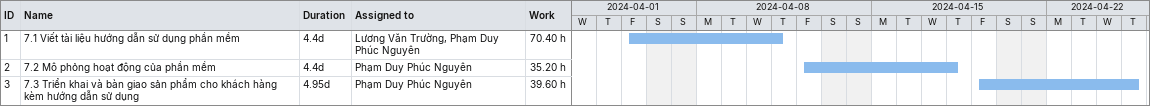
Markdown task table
| ID | Task | Duration | Start | Finish | Resources | Work (h) |
|---|---|---|---|---|---|---|
| 1 | 7.1 Viết tài liệu hướng dẫn sử dụng phần mềm | 4.4d | 2024-04-05 | 2024-04-11 | Lương Văn Trường, Phạm Duy Phúc Nguyên | 70.40 |
| 2 | 7.2 Mô phỏng hoạt động của phần mềm | 4.4d | 2024-04-12 | 2024-04-18 | Phạm Duy Phúc Nguyên | 35.20 |
| 3 | 7.3 Triển khai và bàn giao sản phẩm cho khách hàng kèm hướng dẫn sử dụng | 4.95d | 2024-04-19 | 2024-04-25 | Phạm Duy Phúc Nguyên | 39.60 |
